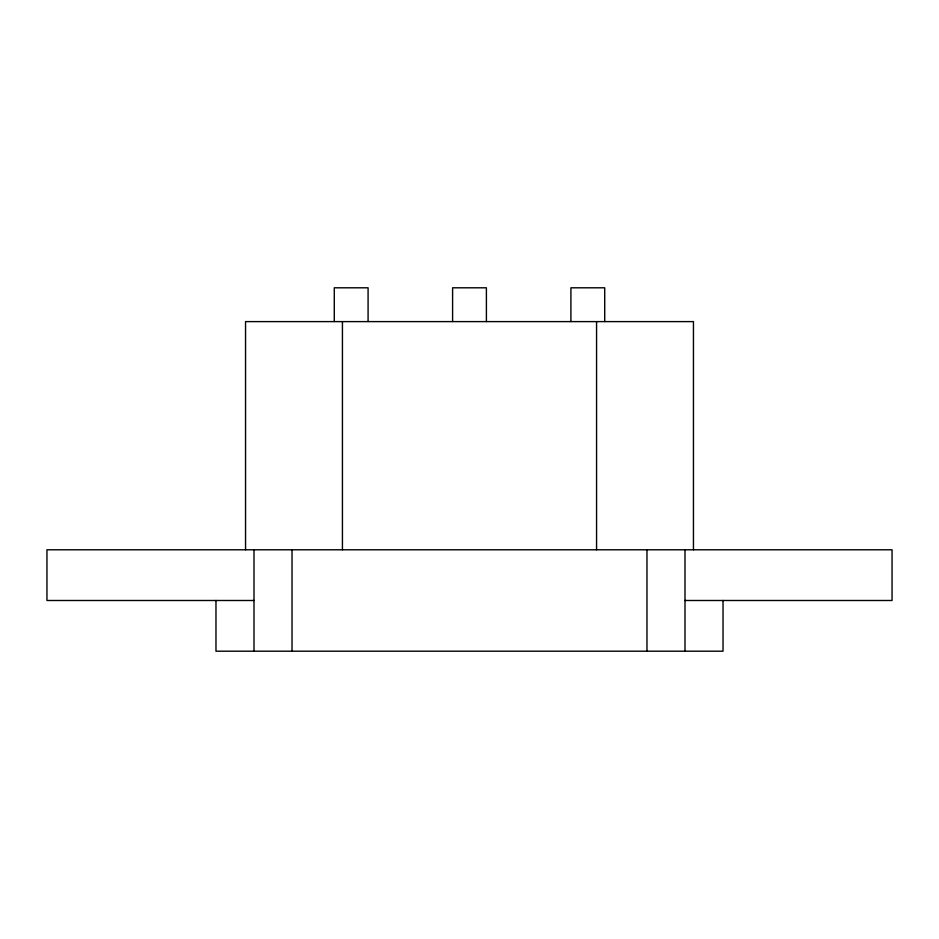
<?xml version="1.0" encoding="UTF-8"?>
<svg xmlns="http://www.w3.org/2000/svg" width="939" height="939" viewBox="0 0 939 939"><rect width="100%" height="100%" fill="white"/><g stroke="black" fill="none" stroke-linecap="round" stroke-linejoin="round"><path stroke-width="1.41" d="M254 600.491L46.95 600.491L46.95 549.784L892.05 549.784L892.05 600.491L685.001 600.491M723.03 600.491L723.03 651.197L215.97 651.197L215.97 600.491M693.452 549.784L693.452 321.608L245.548 321.608L245.548 549.784M685.001 549.784L685.001 651.197M646.971 549.784L646.971 651.197M604.716 321.514L604.716 287.803L570.912 287.803L570.912 321.514M596.57 321.608L596.57 549.784M486.402 321.514L486.402 287.803L452.598 287.803L452.598 321.514M368.088 321.514L368.088 287.803L334.284 287.803L334.284 321.514M342.43 321.608L342.43 549.784M292.029 549.784L292.029 651.197M254 549.784L254 651.197"/></g></svg>
